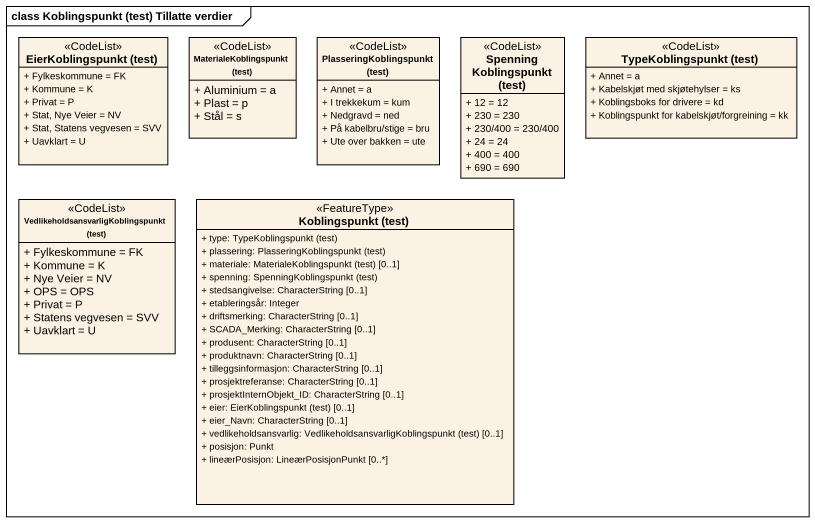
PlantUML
@startuml
mainframe class Koblingspunkt (test) Tillatte verdier
hide circle
hide empty members
skinparam classAttributeIconSize 0
class "EierKoblingspunkt (test)" as EierKoblingspunkt_test <<CodeList>> {
  + Fylkeskommune = FK
  + Kommune = K
  + Privat = P
  + Stat, Nye Veier = NV
  + Stat, Statens vegvesen = SVV
  + Uavklart = U
}
class "MaterialeKoblingspunkt (test)" as MaterialeKoblingspunkt_test <<CodeList>> {
  + Aluminium = a
  + Plast = p
  + Stål = s
}
class "PlasseringKoblingspunkt (test)" as PlasseringKoblingspunkt_test <<CodeList>> {
  + Annet = a
  + I trekkekum = kum
  + Nedgravd = ned
  + På kabelbru/stige = bru
  + Ute over bakken = ute
}
class "SpenningKoblingspunkt (test)" as SpenningKoblingspunkt_test <<CodeList>> {
  + 12 = 12
  + 230 = 230
  + 230/400 = 230/400
  + 24 = 24
  + 400 = 400
  + 690 = 690
}
class "TypeKoblingspunkt (test)" as TypeKoblingspunkt_test <<CodeList>> {
  + Annet = a
  + Kabelskjøt med skjøtehylser = ks
  + Koblingsboks for drivere = kd
  + Koblingspunkt for kabelskjøt/forgreining = kk
}
class "VedlikeholdsansvarligKoblingspunkt (test)" as VedlikeholdsansvarligKobling <<CodeList>> {
  + Fylkeskommune = FK
  + Kommune = K
  + Nye Veier = NV
  + OPS = OPS
  + Privat = P
  + Statens vegvesen = SVV
  + Uavklart = U
}
class "Koblingspunkt (test)" as Koblingspunkt_test <<FeatureType>> {
  {field} + type: TypeKoblingspunkt (test)
  {field} + plassering: PlasseringKoblingspunkt (test)
  {field} + materiale: MaterialeKoblingspunkt (test) [0..1]
  {field} + spenning: SpenningKoblingspunkt (test)
  + stedsangivelse: CharacterString [0..1]
  + etableringsår: Integer
  + driftsmerking: CharacterString [0..1]
  + SCADA_Merking: CharacterString [0..1]
  + produsent: CharacterString [0..1]
  + produktnavn: CharacterString [0..1]
  + tilleggsinformasjon: CharacterString [0..1]
  + prosjektreferanse: CharacterString [0..1]
  + prosjektInternObjekt_ID: CharacterString [0..1]
  {field} + eier: EierKoblingspunkt (test) [0..1]
  + eier_Navn: CharacterString [0..1]
  {field} + vedlikeholdsansvarlig: VedlikeholdsansvarligKoblingspunkt (test) [0..1]
  + posisjon: Punkt
  + lineærPosisjon: LineærPosisjonPunkt [0..*]
}
@enduml
